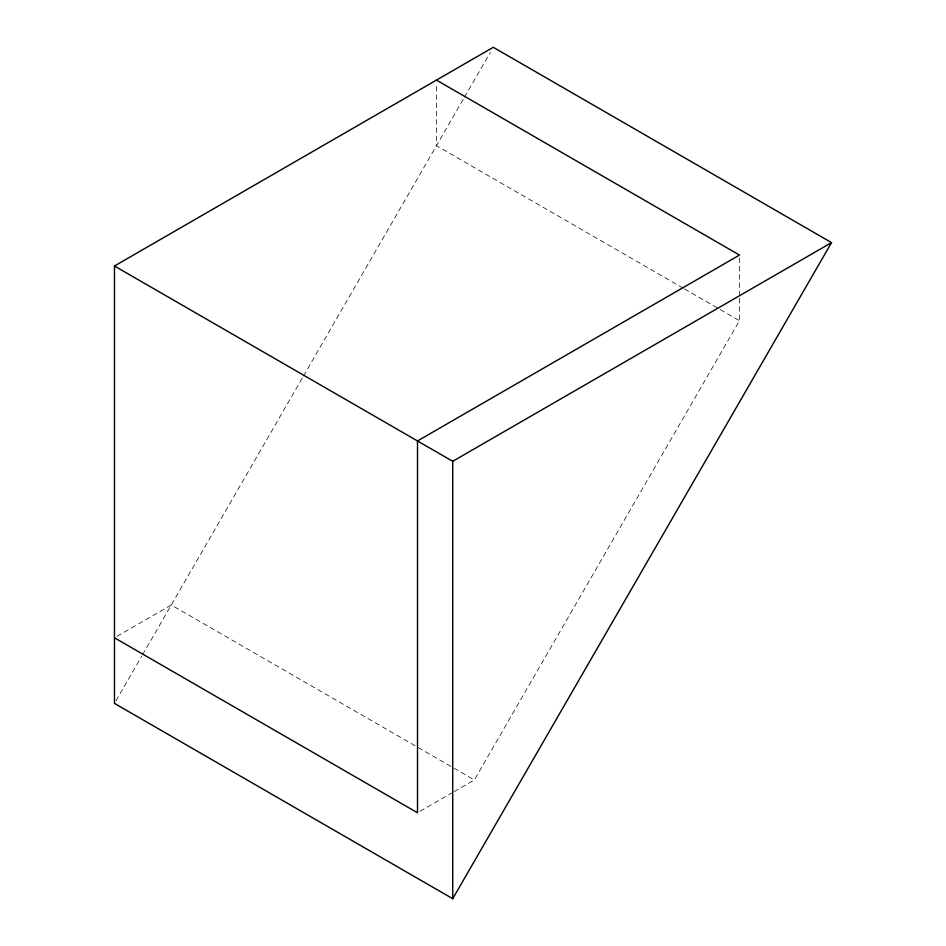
<?xml version="1.0" encoding="UTF-8"?>
<svg xmlns="http://www.w3.org/2000/svg" width="946" height="946" viewBox="0 0 946 946"><rect width="100%" height="100%" fill="white"/><g stroke="black" fill="none" stroke-linecap="round" stroke-linejoin="round"><path stroke-width="0.71" stroke-dasharray="4.73 3.55" d="M115.944 700.844L141.782 656.086M142.527 654.798L302.755 377.265M303.5 375.988L463.729 98.455M464.462 97.178L490.312 52.42M454.127 791.613L474.324 779.942L739.488 320.67L739.488 297.351M116.985 636.339L171.285 604.991L452.59 767.395M420.036 811.29L452.862 792.334M683.225 288.187L436.449 145.719L436.449 83.023M684.502 288.932L719.031 308.857M720.308 309.602L739.488 320.67M453.867 768.128L474.324 779.942M739.488 257.974L739.488 295.885"/><path stroke-width="1.42" d="M452.732 898.7L831.534 242.602L493.268 47.3L114.466 266.003L114.466 703.398L452.732 898.7L452.732 461.293L831.534 242.602M436.449 80.103L739.488 255.065L417.505 440.954L417.505 812.756L114.466 637.793M114.466 266.003L452.732 461.293"/></g></svg>
